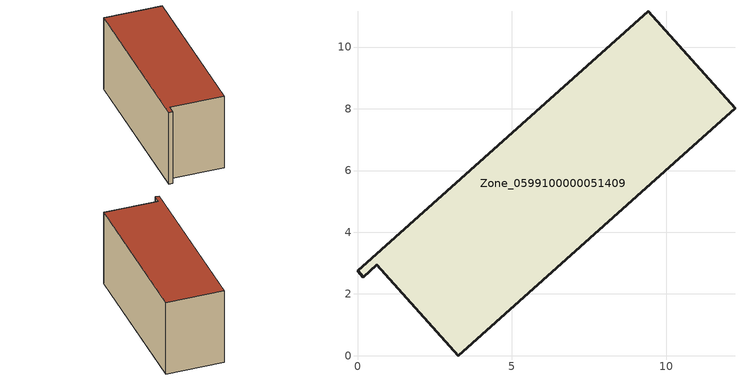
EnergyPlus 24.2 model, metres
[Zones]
Zone_0599100000051409
 floor ground (C_G): 9.42,11.16 12.23,8.02 3.26,0 0.63,2.95 0.18,2.55 0,2.75 z3.5
 wall outside (C_F): 12.23,8.02 9.42,11.16 0,2.75 0.18,2.55 0.63,2.95 3.26,0 12.23,8.02 z3.5:9.24
 roof outside (C_R): 9.42,11.16 0,2.75 0.18,2.55 0.63,2.95 3.26,0 12.23,8.02 z9.24
[BUILDING]
Pand.0599100000051409: North Axis=0; Terrain=City; Loads Convergence Tolerance Value=0.04; Temperature Convergence Tolerance Value=0.4; Solar Distribution=FullExterior; Maximum Number of Warmup Days=25; Minimum Number of Warmup Days=1
[Site:Location]
Rotterdam.The.Hague.AP_ZH_NLD Design_Conditions: Latitude=51.96; Longitude=4.45; Time Zone=1; Elevation=-4.5
[SITE:GROUNDTEMPERATURE:BUILDINGSURFACE]
18, 18, 18, 18, 18, 18, 18, 18, 18, 18, 18, 18
[MATERIAL] Thermal Absorptance=0.9; Solar Absorptance=0.7; Visible Absorptance=0.7
Name | Roughness | Thickness | Conductivity | Density | Specific Heat
G.TI.1992-2005 | MediumSmooth | 0.15 | 0.06 | 540 | 1210
F.TI.1992-2005 | Rough | 0.3 | 0.12 | 1920 | 840
R.TI.1992-2005 | MediumRough | 0.2 | 0.08 | 1500 | 1000
[CONSTRUCTION]
C_G: G.TI.1992-2005
C_F: F.TI.1992-2005
C_R: R.TI.1992-2005
[ZONE]
Zone_0599100000051409: Type=1; Multiplier=1; Ceiling Height=Autocalculate; Volume=Autocalculate; Floor Area=autocalculate; Part of Total Floor Area=Yes
[ZONEINFILTRATION:DESIGNFLOWRATE]
Infil_Zone_0599100000051409: Zone or ZoneList or Space or SpaceList=Zone_0599100000051409; Schedule=AlwaysOn; Design Flow Rate Calculation Method=Flow/Area; Flow Rate per Floor Area=0.0015; Constant Term Coefficient=1; Temperature Term Coefficient=0; Velocity Term Coefficient=0; Velocity Squared Term Coefficient=0
[HVACTEMPLATE:ZONE:IDEALLOADSAIRSYSTEM]
Zone_0599100000051409: Maximum Heating Supply Air Temperature=50; Minimum Cooling Supply Air Temperature=13; Maximum Heating Supply Air Humidity Ratio=0.0156; Minimum Cooling Supply Air Humidity Ratio=0.0077; Heating Limit=NoLimit; Cooling Limit=NoLimit; Dehumidification Control Type=ConstantSensibleHeatRatio; Cooling Sensible Heat Ratio=0.7; Dehumidification Setpoint=60; Humidification Control Type=None; Humidification Setpoint=30; Outdoor Air Method=None; Outdoor Air Flow Rate per Person=0.00944; Outdoor Air Flow Rate per Zone Floor Area=0; Outdoor Air Flow Rate per Zone=0; Demand Controlled Ventilation Type=None; Outdoor Air Economizer Type=NoEconomizer; Heat Recovery Type=None; Sensible Heat Recovery Effectiveness=0.7; Latent Heat Recovery Effectiveness=0.65
[ZONECONTROL:THERMOSTAT]
ThermostatControl_Zone_0599100000051409: Zone or ZoneList=Zone_0599100000051409; Control Type Schedule=DualSetpointControlType; Control 1=Thermostat_Zone_0599100000051409; Temperature Difference Between Cutout And Setpoint=0
[THERMOSTATSETPOINT:DUALSETPOINT]
Thermostat_Zone_0599100000051409: Heating Setpoint Temperature Schedule=HeatingSetpoint_Zone_0599100000051409; Cooling Setpoint Temperature Schedule=CoolingSetpoint_Zone_0599100000051409
[SCHEDULE:COMPACT]
HeatingSetpoint_Zone_0599100000051409: Through: 12/31, For: AllDays, Until: 24:00, 21
CoolingSetpoint_Zone_0599100000051409: Through: 12/31, For: AllDays, Until: 24:00, 24
DualSetpointControlType: Through: 12/31, For: AllDays, Until: 24:00, 4
AlwaysOn: Through: 12/31, For: AllDays, Until: 24:00, 1
